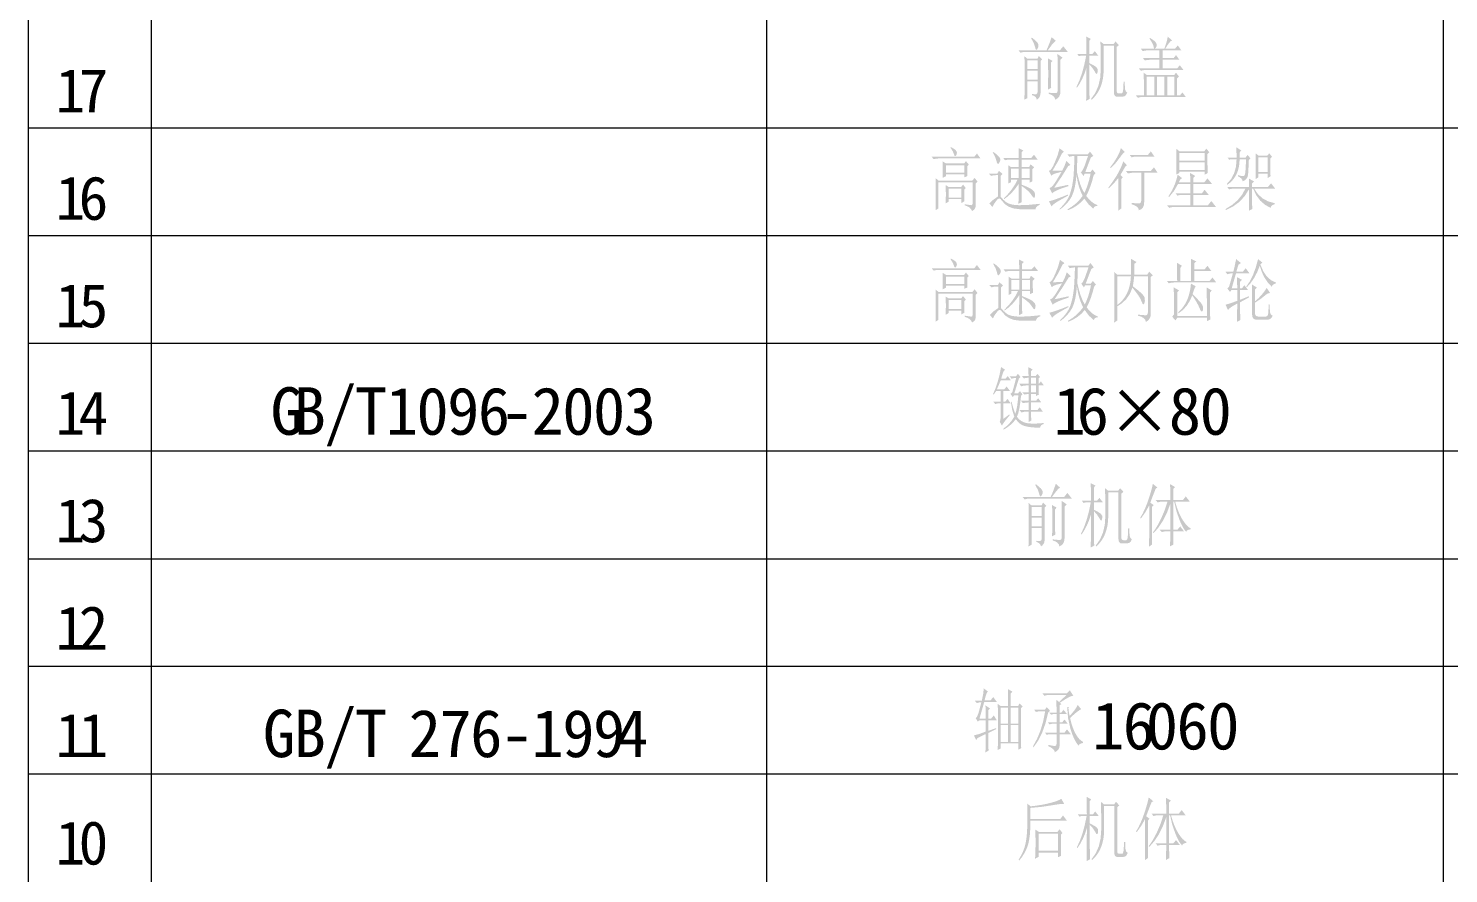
# Model space of a CAD drawing. Header units: millimetres. Extents: x -594 to 6367, y -2099 to 456.
# Drawn here: x 394.5 to 486.8, y -267 to -212 of the extents above; entities that cross this region are included whole.
import ezdxf

# ---------------------------------------------------------------- set-up
doc = ezdxf.new("R2010")
doc.units = ezdxf.units.MM
doc.layers.get('0').update_dxf_attribs({"lineweight": 35})
doc.styles.get("Standard").update_dxf_attribs({"font": 'txt.shx'})

msp = doc.modelspace()

# ---------------------------------------------------------------- hatches: boundary and pattern name
h = msp.add_hatch(color=0)
h.paths.add_polyline_path([(459.433, -214.076), (459.433, -214.653), (460.096, -214.653), (460.096, -214.076)])
h.paths.add_polyline_path([(459.433, -214.762), (459.433, -215.339), (460.096, -215.339), (460.096, -214.762)])
h.paths.add_polyline_path([(458.856, -213.429), (460.673, -213.429), (460.779, -213.184), (460.868, -212.961), (461.008, -212.572), (461.281, -212.813), (461.171, -212.902), (461.031, -213.055), (460.758, -213.429), (461.546, -213.429), (461.764, -213.164), (462.053, -213.531), (459.316, -213.531), (459.14, -213.546), (458.981, -213.585)])
h.paths.add_polyline_path([(460.766, -215.987), (460.772, -215.782), (460.777, -215.542), (460.781, -215.267), (460.782, -214.957), (460.781, -214.649), (460.777, -214.378), (460.772, -214.146), (460.766, -213.952), (461.063, -214.115), (460.961, -214.232), (460.961, -215.339), (460.963, -215.613), (460.977, -215.87)])
h.paths.add_polyline_path([(461.382, -213.671), (461.717, -213.905), (461.577, -214.045), (461.577, -216.08), (461.561, -216.273), (461.5, -216.431), (461.394, -216.554), (461.242, -216.642), (461.207, -216.516), (461.124, -216.409), (460.993, -216.32), (460.813, -216.252), (460.813, -216.181), (460.983, -216.201), (461.119, -216.212), (461.223, -216.215), (461.296, -216.213), (461.342, -216.194), (461.373, -216.149), (461.392, -216.08), (461.398, -215.987), (461.398, -214.412), (461.393, -214.009)])
h.paths.add_polyline_path([(459.721, -212.603), (459.898, -212.745), (460.029, -212.867), (460.114, -212.97), (460.15, -213.055), (460.144, -213.202), (460.08, -213.343), (460.035, -213.389), (459.994, -213.384), (459.96, -213.33), (459.932, -213.226), (459.838, -212.952), (459.675, -212.642)])
h.paths.add_polyline_path([(459.433, -216.532), (459.23, -216.642), (459.24, -216.416), (459.248, -216.23), (459.252, -216.082), (459.254, -215.971), (459.254, -214.443), (459.248, -214.098), (459.23, -213.811), (459.433, -213.975), (460.088, -213.975), (460.181, -213.796), (460.392, -214.006), (460.283, -214.115), (460.283, -216.22), (460.267, -216.352), (460.22, -216.466), (460.145, -216.563), (460.041, -216.642), (460.009, -216.536), (459.948, -216.452), (459.857, -216.389), (459.737, -216.345), (459.737, -216.275), (459.883, -216.282), (459.994, -216.283), (460.037, -216.267), (460.068, -216.228), (460.089, -216.167), (460.096, -216.08), (460.096, -215.449), (459.433, -215.449)])
h = msp.add_hatch(color=0)
h.paths.add_polyline_path([(464.388, -213.133), (464.388, -214.653), (464.376, -214.971), (464.339, -215.269), (464.277, -215.547), (464.191, -215.805), (464.081, -216.044), (463.947, -216.263), (463.79, -216.462), (463.608, -216.642), (463.569, -216.587), (463.846, -216.198), (464.043, -215.746), (464.161, -215.231), (464.201, -214.653), (464.201, -213.811), (464.178, -212.852), (464.388, -213.024), (465.035, -213.024), (465.16, -212.852), (465.378, -213.094), (465.238, -213.203), (465.238, -216.057), (465.247, -216.137), (465.273, -216.193), (465.317, -216.226), (465.378, -216.236), (465.55, -216.236), (465.608, -216.201), (465.643, -216.096), (465.655, -216.004), (465.666, -215.868), (465.675, -215.688), (465.682, -215.464), (465.76, -215.464), (465.762, -215.641), (465.766, -215.786), (465.773, -215.898), (465.784, -215.979), (465.831, -216.098), (465.924, -216.181), (465.834, -216.345), (465.745, -216.415), (465.573, -216.447), (465.285, -216.447), (465.182, -216.429), (465.109, -216.376), (465.065, -216.289), (465.051, -216.166), (465.051, -213.133)])
h.paths.add_polyline_path([(463.452, -214.341), (463.453, -214.783), (463.454, -215.178), (463.456, -215.527), (463.458, -215.83), (463.462, -216.087), (463.466, -216.299), (463.47, -216.465), (463.476, -216.587), (463.25, -216.712), (463.255, -216.289), (463.26, -215.792), (463.264, -215.218), (463.265, -214.568), (463.147, -214.929), (463.004, -215.265), (462.838, -215.578), (462.649, -215.87), (462.618, -215.815), (462.816, -215.381), (462.987, -214.897), (463.131, -214.363), (463.25, -213.78), (462.914, -213.78), (462.782, -213.811), (462.673, -213.671), (463.265, -213.671), (463.26, -213.084), (463.25, -212.533), (463.554, -212.688), (463.452, -212.813), (463.452, -213.671), (463.655, -213.671), (463.811, -213.484), (464.045, -213.78), (463.452, -213.78), (463.452, -214.256), (463.732, -214.403), (463.912, -214.521), (463.995, -214.655), (463.99, -214.848), (463.961, -214.934), (463.922, -214.959), (463.874, -214.923), (463.819, -214.825), (463.662, -214.577)])
h = msp.add_hatch(color=0)
h.paths.add_polyline_path([(468.517, -215.144), (468.517, -216.361), (468.977, -216.361), (468.977, -215.144)])
h.paths.add_polyline_path([(467.004, -216.361), (467.003, -215.856), (467, -215.443), (466.998, -215.12), (466.996, -214.887), (467.207, -215.043), (468.961, -215.043), (469.094, -214.887), (469.281, -215.129), (469.156, -215.254), (469.156, -216.361), (469.351, -216.361), (469.507, -216.166), (469.725, -216.462), (466.942, -216.462), (466.765, -216.475), (466.606, -216.517), (466.482, -216.361)])
h.paths.add_polyline_path([(467.191, -215.144), (467.191, -216.361), (467.675, -216.361), (467.675, -215.144)])
h.paths.add_polyline_path([(467.862, -215.144), (467.862, -216.361), (468.337, -216.361), (468.337, -215.144)])
h.paths.add_polyline_path([(467.386, -212.618), (467.549, -212.716), (467.674, -212.81), (467.762, -212.9), (467.815, -212.985), (467.836, -213.068), (467.828, -213.152), (467.792, -213.237), (467.729, -213.32), (468.337, -213.32), (468.479, -212.893), (468.556, -212.548), (468.836, -212.782), (468.76, -212.824), (468.661, -212.928), (468.538, -213.093), (468.392, -213.32), (469.031, -213.32), (469.203, -213.109), (469.437, -213.429), (468.213, -213.429), (468.213, -213.936), (468.938, -213.936), (469.094, -213.741), (469.312, -214.045), (468.213, -214.045), (468.213, -214.607), (469.172, -214.607), (469.335, -214.396), (469.577, -214.708), (467.137, -214.708), (466.957, -214.723), (466.801, -214.762), (466.677, -214.607), (468.01, -214.607), (468.01, -214.045), (467.402, -214.045), (467.222, -214.057), (467.066, -214.092), (466.942, -213.936), (468.01, -213.936), (468.01, -213.429), (467.261, -213.429), (467.085, -213.445), (466.926, -213.484), (466.801, -213.32), (467.667, -213.32), (467.639, -213.221), (467.604, -213.086), (467.523, -212.912), (467.371, -212.673)])
h = msp.add_hatch(color=0)
h.paths.add_polyline_path([(454.438, -219.773), (454.454, -219.718), (454.641, -219.823), (454.758, -219.905), (454.822, -219.993), (454.851, -220.092), (454.834, -220.192), (454.781, -220.28), (454.746, -220.308), (454.713, -220.299), (454.683, -220.255), (454.656, -220.178), (454.574, -219.981)])
h.paths.add_polyline_path([(453.206, -220.35), (455.982, -220.35), (456.153, -220.139), (456.387, -220.459), (453.674, -220.459), (453.495, -220.471), (453.339, -220.506)])
h.paths.add_polyline_path([(455.358, -223.437), (455.516, -223.459), (455.64, -223.477), (455.73, -223.491), (455.787, -223.5), (455.85, -223.469), (455.873, -223.367), (455.873, -222.003), (453.651, -222.003), (453.651, -223.702), (453.464, -223.827), (453.471, -222.782), (453.464, -221.738), (453.651, -221.894), (455.857, -221.894), (455.998, -221.722), (456.192, -221.964), (456.076, -222.073), (456.076, -223.437), (456.064, -223.594), (456.029, -223.71), (455.955, -223.802), (455.834, -223.882), (455.778, -223.762), (455.681, -223.66), (455.541, -223.575), (455.358, -223.507)])
h.paths.add_polyline_path([(453.924, -221.722), (453.931, -221.176), (453.924, -220.646), (454.142, -220.786), (455.319, -220.786), (455.436, -220.63), (455.623, -220.857), (455.53, -220.95), (455.531, -221.323), (455.538, -221.597), (455.343, -221.683), (455.343, -221.488), (454.134, -221.488), (454.134, -221.613)])
h.paths.add_polyline_path([(454.134, -220.896), (454.134, -221.387), (455.343, -221.387), (455.343, -220.896)])
h.paths.add_polyline_path([(455.327, -222.494), (455.329, -222.892), (455.343, -223.242), (455.148, -223.352), (455.148, -223.102), (454.313, -223.102), (454.313, -223.266), (454.118, -223.383), (454.134, -222.79), (454.118, -222.19), (454.313, -222.315), (455.124, -222.315), (455.249, -222.159), (455.428, -222.385)])
h.paths.add_polyline_path([(454.313, -222.424), (454.313, -223.001), (455.148, -223.001), (455.148, -222.424)])
h = msp.add_hatch(color=0)
h.paths.add_polyline_path([(458.364, -221.122), (458.364, -221.738), (458.871, -221.738), (458.871, -221.122)])
h.paths.add_polyline_path([(459.05, -221.122), (459.05, -221.738), (459.573, -221.738), (459.573, -221.122)])
h.paths.add_polyline_path([(459.05, -222.244), (459.052, -222.817), (459.066, -223.297), (458.847, -223.406), (458.858, -223.127), (458.865, -222.816), (458.869, -222.475), (458.871, -222.104), (458.653, -222.411), (458.422, -222.679), (458.177, -222.909), (457.92, -223.102), (457.896, -223.055), (458.184, -222.756), (458.428, -222.453), (458.629, -222.147), (458.785, -221.839), (458.364, -221.839), (458.364, -222.003), (458.185, -222.088), (458.185, -220.896), (458.364, -221.02), (458.871, -221.02), (458.871, -220.529), (458.309, -220.529), (458.133, -220.541), (457.974, -220.576), (457.849, -220.42), (458.871, -220.42), (458.866, -220.133), (458.855, -219.788), (459.175, -219.944), (459.05, -220.069), (459.05, -220.42), (459.682, -220.42), (459.861, -220.225), (460.095, -220.529), (459.05, -220.529), (459.05, -221.02), (459.541, -221.02), (459.635, -220.841), (459.877, -221.036), (459.752, -221.161), (459.753, -221.587), (459.76, -221.948), (459.573, -222.034), (459.573, -221.839), (459.05, -221.839), (459.05, -222.159), (459.264, -222.244), (459.447, -222.323), (459.6, -222.399), (459.721, -222.471), (459.879, -222.617), (459.931, -222.775), (459.923, -222.911), (459.892, -223.001), (459.86, -223.015), (459.812, -222.988), (459.75, -222.918), (459.674, -222.806), (459.573, -222.674), (459.435, -222.537), (459.261, -222.394)])
h.paths.add_polyline_path([(457.179, -220.069), (457.226, -220.038), (457.407, -220.177), (457.553, -220.311), (457.648, -220.434), (457.678, -220.545), (457.648, -220.655), (457.577, -220.771), (457.531, -220.81), (457.49, -220.799), (457.453, -220.737), (457.421, -220.623), (457.332, -220.349)])
h.paths.add_polyline_path([(457.694, -222.946), (457.864, -223.139), (458.076, -223.32), (458.215, -223.393), (458.398, -223.448), (458.627, -223.484), (458.902, -223.5), (459.528, -223.476), (460.235, -223.406), (460.235, -223.476), (460.117, -223.529), (460.032, -223.593), (459.98, -223.669), (459.962, -223.757), (459.651, -223.761), (459.371, -223.763), (459.121, -223.761), (458.902, -223.757), (458.522, -223.708), (458.224, -223.601), (457.992, -223.447), (457.818, -223.258), (457.689, -223.107), (457.6, -223.055), (457.559, -223.068), (457.507, -223.107), (457.445, -223.17), (457.374, -223.258), (457.244, -223.449), (457.156, -223.617), (456.961, -223.383), (457.205, -223.151), (457.514, -222.931), (457.514, -221.543), (457.397, -221.543), (457.218, -221.558), (457.062, -221.597), (456.929, -221.441), (457.483, -221.441), (457.584, -221.262), (457.818, -221.472), (457.694, -221.597)])
h = msp.add_hatch(color=0)
h.paths.add_polyline_path([(462.087, -222.26), (461.688, -222.394), (461.381, -222.516), (461.165, -222.625), (461.042, -222.72), (460.871, -222.385), (461.012, -222.31), (461.159, -222.135), (461.247, -222.002), (461.358, -221.824), (461.493, -221.601), (461.651, -221.332), (461.276, -221.426), (461.106, -221.489), (460.988, -221.582), (460.832, -221.262), (460.908, -221.23), (460.996, -221.131), (461.095, -220.966), (461.206, -220.732), (461.403, -220.233), (461.518, -219.804), (461.807, -220.014), (461.682, -220.124), (461.39, -220.699), (461.058, -221.262), (461.697, -221.246), (461.85, -220.925), (461.963, -220.615), (462.228, -220.88), (462.087, -220.95), (461.659, -221.639), (461.167, -222.369), (462.087, -222.174)])
h.paths.add_polyline_path([(460.832, -223.242), (461.05, -223.184), (461.329, -223.091), (461.67, -222.965), (462.072, -222.806), (462.072, -222.876), (461.803, -223.027), (461.581, -223.152), (461.408, -223.252), (461.284, -223.328), (461.109, -223.459), (461.003, -223.578)])
h.paths.add_polyline_path([(463.553, -220.404), (463.43, -220.722), (463.33, -220.984), (463.252, -221.193), (463.194, -221.348), (463.522, -221.348), (463.662, -221.176), (463.857, -221.418), (463.74, -221.543), (463.639, -221.924), (463.525, -222.276), (463.397, -222.597), (463.257, -222.892), (463.416, -223.096), (463.59, -223.265), (463.779, -223.397), (463.982, -223.492), (463.982, -223.546), (463.894, -223.549), (463.819, -223.58), (463.757, -223.636), (463.709, -223.718), (463.4, -223.435), (463.132, -223.071), (462.903, -223.315), (462.648, -223.522), (462.368, -223.693), (462.064, -223.827), (462.033, -223.773), (462.323, -223.591), (462.586, -223.385), (462.82, -223.152), (463.023, -222.892), (462.892, -222.605), (462.779, -222.282), (462.687, -221.923), (462.617, -221.527), (462.577, -221.957), (462.512, -222.334), (462.424, -222.659), (462.313, -222.931), (462.169, -223.168), (461.992, -223.389), (461.783, -223.595), (461.541, -223.788), (461.518, -223.741), (461.753, -223.497), (461.945, -223.256), (462.093, -223.018), (462.196, -222.782), (462.336, -222.283), (462.423, -221.714), (462.444, -221.398), (462.463, -221.057), (462.48, -220.69), (462.493, -220.295), (462.316, -220.311), (462.157, -220.35), (462.033, -220.194), (463.358, -220.194), (463.499, -220.014), (463.717, -220.295)])
h.paths.add_polyline_path([(462.68, -220.295), (462.649, -221.332), (462.757, -221.777), (462.873, -222.153), (462.997, -222.461), (463.132, -222.704), (463.249, -222.456), (463.355, -222.165), (463.451, -221.833), (463.537, -221.457), (463.148, -221.457), (463.077, -221.597), (462.898, -221.348), (462.952, -221.314), (463.01, -221.239), (463.072, -221.122), (463.14, -220.966), (463.374, -220.295)])
h = msp.add_hatch(color=0)
h.paths.add_polyline_path([(466.074, -220.225), (467.267, -220.225), (467.454, -219.999), (467.688, -220.334), (466.542, -220.334), (466.363, -220.35), (466.207, -220.389)])
h.paths.add_polyline_path([(466.207, -223.352), (466.373, -223.366), (466.511, -223.376), (466.619, -223.381), (466.698, -223.383), (466.755, -223.37), (466.796, -223.33), (466.822, -223.264), (466.831, -223.172), (466.831, -221.387), (466.3, -221.387), (466.124, -221.402), (465.965, -221.441), (465.84, -221.278), (467.447, -221.278), (467.657, -221.036), (467.891, -221.387), (467.025, -221.387), (467.025, -223.266), (467.008, -223.476), (466.944, -223.64), (466.833, -223.757), (466.675, -223.827), (466.645, -223.707), (466.558, -223.603), (466.411, -223.514), (466.207, -223.437)])
h.paths.add_polyline_path([(465.513, -219.788), (465.77, -220.038), (465.71, -220.074), (465.635, -220.149), (465.543, -220.262), (465.435, -220.412), (465.167, -220.757), (464.835, -221.09), (464.811, -221.036), (465.035, -220.737), (465.248, -220.397), (465.412, -220.069)])
h.paths.add_polyline_path([(465.544, -221.792), (465.544, -223.702), (465.334, -223.858), (465.336, -223.741), (465.339, -223.58), (465.342, -223.378), (465.344, -223.132), (465.346, -222.844), (465.348, -222.513), (465.349, -222.139), (465.349, -221.722), (465.031, -222.102), (464.725, -222.4), (464.694, -222.354), (464.982, -221.961), (465.263, -221.527), (465.498, -221.078), (465.669, -220.646), (465.903, -220.911), (465.786, -220.997), (465.616, -221.3), (465.482, -221.527), (465.63, -221.683)])
h = msp.add_hatch(color=0)
h.paths.add_polyline_path([(470.343, -221.597), (470.218, -221.722), (470.218, -222.018), (470.928, -222.018), (471.131, -221.753), (471.435, -222.12), (470.218, -222.12), (470.218, -222.736), (470.764, -222.736), (470.951, -222.494), (471.232, -222.845), (470.218, -222.845), (470.218, -223.507), (471.162, -223.507), (471.388, -223.227), (471.692, -223.617), (468.979, -223.617), (468.799, -223.629), (468.644, -223.671), (468.511, -223.507), (470.016, -223.507), (470.016, -222.845), (469.314, -222.845), (469.181, -222.876), (469.072, -222.736), (470.016, -222.736), (470.016, -222.12), (469.22, -222.12), (468.958, -222.576), (468.644, -222.962), (468.597, -222.931), (468.842, -222.521), (469.018, -222.135), (469.131, -221.791), (469.197, -221.511), (469.478, -221.738), (469.373, -221.825), (469.267, -222.018), (470.016, -222.018), (470.012, -221.69), (470.008, -221.402)])
h.paths.add_polyline_path([(469.314, -220.701), (469.314, -221.207), (470.944, -221.207), (470.944, -220.701)])
h.paths.add_polyline_path([(469.104, -219.827), (469.322, -219.999), (470.928, -219.999), (471.053, -219.827), (471.263, -220.053), (471.131, -220.178), (471.132, -220.562), (471.137, -220.896), (471.144, -221.176), (471.154, -221.402), (470.944, -221.527), (470.944, -221.317), (469.314, -221.317), (469.314, -221.402), (469.104, -221.511), (469.107, -221.148), (469.111, -220.685), (469.107, -220.218)])
h.paths.add_polyline_path([(469.314, -220.108), (469.314, -220.599), (470.944, -220.599), (470.944, -220.108)])
h = msp.add_hatch(color=0)
h.paths.add_polyline_path([(474.035, -222.424), (474.035, -222.695), (474.035, -222.934), (474.036, -223.144), (474.037, -223.322), (474.039, -223.471), (474.042, -223.59), (474.046, -223.68), (474.051, -223.741), (473.825, -223.858), (473.83, -223.552), (473.835, -223.218), (473.839, -222.853), (473.84, -222.455), (473.561, -222.903), (473.216, -223.277), (472.804, -223.579), (472.328, -223.812), (472.32, -223.741), (472.742, -223.48), (473.097, -223.173), (473.382, -222.821), (473.599, -222.424), (472.873, -222.424), (472.697, -222.435), (472.538, -222.471), (472.421, -222.315), (473.84, -222.315), (473.835, -222.068), (473.825, -221.769), (474.16, -221.948), (474.035, -222.073), (474.035, -222.315), (475.064, -222.315), (475.267, -222.073), (475.54, -222.424), (474.176, -222.424), (474.417, -222.781), (474.719, -223.056), (475.083, -223.252), (475.509, -223.367), (475.509, -223.437), (475.412, -223.465), (475.334, -223.513), (475.275, -223.582), (475.236, -223.671), (474.875, -223.472), (474.565, -223.2), (474.308, -222.851), (474.105, -222.424)])
h.paths.add_polyline_path([(472.445, -220.404), (473.029, -220.404), (473.014, -219.734), (473.334, -219.944), (473.224, -220.069), (473.224, -220.404), (473.614, -220.404), (473.739, -220.225), (473.934, -220.459), (473.825, -220.56), (473.809, -220.927), (473.795, -221.21), (473.782, -221.41), (473.77, -221.527), (473.733, -221.674), (473.661, -221.792), (473.552, -221.885), (473.419, -221.948), (473.405, -221.862), (473.349, -221.778), (473.253, -221.695), (473.115, -221.613), (473.123, -221.543), (473.26, -221.581), (473.369, -221.602), (473.448, -221.607), (473.497, -221.597), (473.556, -221.534), (473.591, -221.418), (473.603, -221.308), (473.615, -221.12), (473.629, -220.852), (473.645, -220.506), (473.224, -220.506), (473.212, -220.778), (473.173, -221.032), (473.11, -221.268), (473.022, -221.486), (472.908, -221.686), (472.77, -221.867), (472.608, -222.03), (472.421, -222.174), (472.39, -222.12), (472.668, -221.799), (472.868, -221.424), (472.989, -220.992), (473.029, -220.506), (472.679, -220.506), (472.554, -220.545)])
h.paths.add_polyline_path([(474.261, -221.808), (474.269, -220.966), (474.261, -220.124), (474.464, -220.28), (475.025, -220.28), (475.15, -220.124), (475.33, -220.35), (475.22, -220.459), (475.221, -220.886), (475.222, -221.22), (475.227, -221.462), (475.236, -221.613), (475.041, -221.738), (475.041, -221.441), (474.448, -221.441), (474.448, -221.683)])
h.paths.add_polyline_path([(474.448, -220.389), (474.448, -221.332), (475.041, -221.332), (475.041, -220.389)])
h = msp.add_hatch(color=0)
h.paths.add_polyline_path([(454.438, -227.018), (454.454, -226.964), (454.641, -227.069), (454.758, -227.151), (454.822, -227.239), (454.851, -227.338), (454.834, -227.437), (454.781, -227.525), (454.746, -227.553), (454.713, -227.545), (454.683, -227.501), (454.656, -227.424), (454.574, -227.227)])
h.paths.add_polyline_path([(453.206, -227.595), (455.982, -227.595), (456.153, -227.385), (456.387, -227.704), (453.674, -227.704), (453.495, -227.716), (453.339, -227.751)])
h.paths.add_polyline_path([(455.358, -230.683), (455.516, -230.705), (455.64, -230.723), (455.73, -230.737), (455.787, -230.745), (455.85, -230.714), (455.873, -230.613), (455.873, -229.248), (453.651, -229.248), (453.651, -230.948), (453.464, -231.073), (453.471, -230.028), (453.464, -228.983), (453.651, -229.139), (455.857, -229.139), (455.998, -228.968), (456.192, -229.209), (456.076, -229.318), (456.076, -230.683), (456.064, -230.84), (456.029, -230.956), (455.955, -231.047), (455.834, -231.127), (455.778, -231.007), (455.681, -230.905), (455.541, -230.82), (455.358, -230.753)])
h.paths.add_polyline_path([(453.924, -228.968), (453.931, -228.422), (453.924, -227.892), (454.142, -228.032), (455.319, -228.032), (455.436, -227.876), (455.623, -228.102), (455.53, -228.196), (455.531, -228.569), (455.538, -228.843), (455.343, -228.929), (455.343, -228.734), (454.134, -228.734), (454.134, -228.858)])
h.paths.add_polyline_path([(454.134, -228.141), (454.134, -228.632), (455.343, -228.632), (455.343, -228.141)])
h.paths.add_polyline_path([(455.327, -229.739), (455.329, -230.137), (455.343, -230.488), (455.148, -230.597), (455.148, -230.348), (454.313, -230.348), (454.313, -230.511), (454.118, -230.628), (454.134, -230.036), (454.118, -229.435), (454.313, -229.56), (455.124, -229.56), (455.249, -229.404), (455.428, -229.63)])
h.paths.add_polyline_path([(454.313, -229.669), (454.313, -230.246), (455.148, -230.246), (455.148, -229.669)])
h = msp.add_hatch(color=0)
h.paths.add_polyline_path([(458.394, -228.367), (458.394, -228.983), (458.901, -228.983), (458.901, -228.367)])
h.paths.add_polyline_path([(459.08, -228.367), (459.08, -228.983), (459.602, -228.983), (459.602, -228.367)])
h.paths.add_polyline_path([(459.08, -229.49), (459.082, -230.063), (459.096, -230.543), (458.877, -230.652), (458.888, -230.373), (458.895, -230.062), (458.899, -229.721), (458.901, -229.35), (458.683, -229.657), (458.451, -229.925), (458.207, -230.154), (457.95, -230.348), (457.926, -230.301), (458.214, -230.001), (458.458, -229.698), (458.659, -229.393), (458.815, -229.084), (458.394, -229.084), (458.394, -229.248), (458.215, -229.334), (458.215, -228.141), (458.394, -228.266), (458.901, -228.266), (458.901, -227.775), (458.339, -227.775), (458.163, -227.786), (458.004, -227.821), (457.879, -227.665), (458.901, -227.665), (458.896, -227.379), (458.885, -227.034), (459.205, -227.19), (459.08, -227.315), (459.08, -227.665), (459.712, -227.665), (459.891, -227.471), (460.125, -227.775), (459.08, -227.775), (459.08, -228.266), (459.571, -228.266), (459.665, -228.086), (459.907, -228.281), (459.782, -228.406), (459.783, -228.832), (459.79, -229.194), (459.602, -229.279), (459.602, -229.084), (459.08, -229.084), (459.08, -229.404), (459.293, -229.489), (459.477, -229.569), (459.629, -229.644), (459.751, -229.716), (459.909, -229.862), (459.961, -230.02), (459.953, -230.157), (459.922, -230.246), (459.89, -230.261), (459.842, -230.234), (459.78, -230.164), (459.704, -230.051), (459.603, -229.92), (459.465, -229.782), (459.29, -229.639)])
h.paths.add_polyline_path([(457.209, -227.315), (457.256, -227.283), (457.437, -227.423), (457.583, -227.556), (457.678, -227.679), (457.708, -227.79), (457.678, -227.9), (457.606, -228.016), (457.561, -228.056), (457.52, -228.045), (457.483, -227.982), (457.451, -227.868), (457.362, -227.594)])
h.paths.add_polyline_path([(457.723, -230.192), (457.894, -230.385), (458.105, -230.566), (458.244, -230.639), (458.428, -230.694), (458.657, -230.729), (458.932, -230.745), (459.558, -230.722), (460.265, -230.652), (460.265, -230.722), (460.147, -230.774), (460.062, -230.839), (460.01, -230.915), (459.992, -231.003), (459.681, -231.007), (459.401, -231.008), (459.151, -231.007), (458.932, -231.003), (458.552, -230.954), (458.254, -230.847), (458.022, -230.693), (457.848, -230.504), (457.719, -230.352), (457.63, -230.301), (457.589, -230.314), (457.537, -230.352), (457.475, -230.416), (457.404, -230.504), (457.274, -230.695), (457.185, -230.862), (456.991, -230.628), (457.235, -230.396), (457.544, -230.176), (457.544, -228.788), (457.427, -228.788), (457.248, -228.804), (457.092, -228.843), (456.959, -228.687), (457.513, -228.687), (457.614, -228.508), (457.848, -228.718), (457.723, -228.843)])
h = msp.add_hatch(color=0)
h.paths.add_polyline_path([(462.117, -229.506), (461.718, -229.64), (461.411, -229.762), (461.195, -229.871), (461.072, -229.966), (460.901, -229.63), (461.042, -229.555), (461.189, -229.381), (461.277, -229.248), (461.388, -229.07), (461.523, -228.847), (461.681, -228.578), (461.306, -228.671), (461.136, -228.735), (461.018, -228.827), (460.862, -228.508), (460.938, -228.475), (461.026, -228.377), (461.125, -228.211), (461.236, -227.977), (461.433, -227.478), (461.548, -227.049), (461.836, -227.26), (461.712, -227.369), (461.42, -227.944), (461.088, -228.508), (461.727, -228.492), (461.88, -228.17), (461.992, -227.86), (462.257, -228.125), (462.117, -228.196), (461.689, -228.885), (461.197, -229.615), (462.117, -229.42)])
h.paths.add_polyline_path([(460.862, -230.488), (461.08, -230.43), (461.359, -230.337), (461.7, -230.211), (462.102, -230.051), (462.102, -230.121), (461.833, -230.272), (461.611, -230.397), (461.438, -230.498), (461.314, -230.574), (461.139, -230.704), (461.033, -230.823)])
h.paths.add_polyline_path([(463.583, -227.65), (463.46, -227.967), (463.36, -228.23), (463.281, -228.438), (463.224, -228.593), (463.552, -228.593), (463.692, -228.422), (463.887, -228.663), (463.77, -228.788), (463.669, -229.17), (463.555, -229.521), (463.427, -229.843), (463.287, -230.137), (463.446, -230.342), (463.62, -230.51), (463.809, -230.643), (464.012, -230.737), (464.012, -230.792), (463.924, -230.795), (463.849, -230.825), (463.787, -230.882), (463.739, -230.964), (463.43, -230.681), (463.162, -230.316), (462.933, -230.561), (462.678, -230.768), (462.398, -230.938), (462.094, -231.073), (462.063, -231.018), (462.353, -230.837), (462.616, -230.63), (462.85, -230.398), (463.053, -230.137), (462.921, -229.85), (462.809, -229.528), (462.717, -229.169), (462.647, -228.773), (462.606, -229.202), (462.542, -229.58), (462.454, -229.904), (462.343, -230.176), (462.199, -230.413), (462.022, -230.634), (461.813, -230.841), (461.571, -231.034), (461.548, -230.987), (461.783, -230.743), (461.975, -230.502), (462.123, -230.263), (462.226, -230.028), (462.366, -229.529), (462.452, -228.96), (462.474, -228.644), (462.493, -228.303), (462.509, -227.936), (462.523, -227.541), (462.346, -227.556), (462.187, -227.595), (462.063, -227.439), (463.388, -227.439), (463.528, -227.26), (463.747, -227.541)])
h.paths.add_polyline_path([(462.71, -227.541), (462.679, -228.578), (462.787, -229.022), (462.903, -229.398), (463.027, -229.707), (463.162, -229.95), (463.279, -229.701), (463.385, -229.411), (463.481, -229.078), (463.567, -228.702), (463.178, -228.702), (463.107, -228.843), (462.928, -228.593), (462.982, -228.56), (463.04, -228.484), (463.102, -228.367), (463.17, -228.211), (463.404, -227.541)])
h = msp.add_hatch(color=0)
h.paths.add_polyline_path([(465.279, -228.125), (465.279, -229.981), (465.459, -229.838), (465.622, -229.667), (465.768, -229.47), (465.895, -229.248), (465.999, -229.003), (466.077, -228.734), (466.131, -228.441), (466.16, -228.125)])
h.paths.add_polyline_path([(465.068, -231.127), (465.086, -230.708), (465.092, -230.371), (465.092, -228.663), (465.09, -228.397), (465.086, -228.172), (465.079, -227.988), (465.068, -227.845), (465.279, -228.016), (466.16, -228.016), (466.166, -227.512), (466.16, -226.979), (466.519, -227.19), (466.386, -227.315), (466.371, -228.016), (467.22, -228.016), (467.345, -227.821), (467.579, -228.055), (467.454, -228.172), (467.454, -230.527), (467.438, -230.711), (467.379, -230.866), (467.278, -230.992), (467.135, -231.088), (467.095, -230.957), (466.998, -230.845), (466.843, -230.753), (466.628, -230.683), (466.628, -230.613), (466.8, -230.632), (466.944, -230.644), (467.058, -230.65), (467.142, -230.652), (467.198, -230.632), (467.237, -230.574), (467.26, -230.474), (467.267, -230.332), (467.267, -228.125), (466.371, -228.125), (466.331, -228.472), (466.285, -228.773), (466.609, -229.017), (466.846, -229.224), (466.995, -229.394), (467.057, -229.529), (467.067, -229.736), (467.025, -229.895), (466.989, -229.943), (466.951, -229.946), (466.914, -229.902), (466.877, -229.81), (466.772, -229.574), (466.62, -229.326), (466.261, -228.858), (466.088, -229.268), (465.856, -229.607), (465.576, -229.875), (465.279, -230.067), (465.279, -230.987)])
h = msp.add_hatch(color=0)
h.paths.add_polyline_path([(470.374, -228.773), (470.326, -228.844), (470.276, -228.953), (470.224, -229.098), (470.172, -229.279), (470.47, -229.584), (470.71, -229.849), (470.792, -229.97), (470.839, -230.089), (470.853, -230.207), (470.834, -230.324), (470.795, -230.404), (470.747, -230.411), (470.69, -230.343), (470.624, -230.199), (470.542, -230.015), (470.436, -229.814), (470.305, -229.598), (470.148, -229.365), (469.979, -229.736), (469.773, -230.054), (469.531, -230.318), (469.252, -230.527), (469.236, -230.457), (469.407, -230.294), (469.559, -230.112), (469.692, -229.909), (469.804, -229.686), (469.898, -229.443), (469.972, -229.179), (470.027, -228.896), (470.063, -228.593)])
h.paths.add_polyline_path([(468.846, -230.753), (468.955, -230.597), (468.955, -230.278), (468.954, -229.987), (468.953, -229.725), (468.951, -229.492), (468.95, -229.287), (468.949, -229.11), (468.948, -228.962), (468.948, -228.843), (469.283, -229.038), (469.166, -229.178), (469.166, -230.706), (471.1, -230.706), (471.099, -230.365), (471.098, -230.055), (471.096, -229.777), (471.094, -229.529), (471.09, -229.312), (471.086, -229.125), (471.082, -228.969), (471.076, -228.843), (471.411, -229.038), (471.302, -229.178), (471.302, -229.497), (471.303, -229.788), (471.303, -230.05), (471.304, -230.283), (471.306, -230.488), (471.309, -230.665), (471.313, -230.813), (471.318, -230.932), (471.1, -231.034), (471.1, -230.808), (469.181, -230.808), (469.057, -230.987)])
h.paths.add_polyline_path([(470.07, -228.422), (470.069, -227.932), (470.066, -227.528), (470.064, -227.21), (470.063, -226.979), (470.406, -227.159), (470.281, -227.26), (470.281, -227.665), (470.951, -227.665), (471.131, -227.439), (471.388, -227.775), (470.281, -227.775), (470.281, -228.422), (471.279, -228.422), (471.458, -228.196), (471.708, -228.523), (468.955, -228.523), (468.779, -228.539), (468.62, -228.578), (468.495, -228.422), (469.166, -228.422), (469.165, -227.988), (469.162, -227.646), (469.159, -227.398), (469.158, -227.244), (469.478, -227.439), (469.376, -227.564), (469.376, -228.422)])
h = msp.add_hatch(color=0)
h.paths.add_polyline_path([(473.068, -228.913), (473.064, -228.51), (473.053, -228.172), (473.38, -228.352), (473.256, -228.476), (473.256, -228.913), (473.365, -228.913), (473.536, -228.702), (473.77, -229.014), (473.256, -229.014), (473.256, -229.646), (473.825, -229.42), (473.84, -229.49), (473.256, -229.81), (473.257, -230.43), (473.271, -230.964), (473.053, -231.088), (473.059, -230.746), (473.064, -230.433), (473.067, -230.15), (473.068, -229.895), (472.829, -230.027), (472.649, -230.141), (472.531, -230.237), (472.476, -230.316), (472.304, -229.966), (472.439, -229.932), (472.61, -229.879), (472.82, -229.807), (473.068, -229.716), (473.068, -229.014), (472.694, -229.014), (472.601, -229.139), (472.429, -228.913), (472.538, -228.804), (472.788, -227.931), (472.694, -227.931), (472.57, -227.946), (472.429, -227.985), (472.304, -227.821), (472.819, -227.821), (472.906, -227.453), (472.998, -227.003), (473.31, -227.26), (473.146, -227.369), (473.014, -227.821), (473.435, -227.821), (473.614, -227.595), (473.872, -227.931), (472.99, -227.931), (472.71, -228.913)])
h.paths.add_polyline_path([(474.706, -227.229), (474.573, -227.354), (474.759, -227.786), (474.988, -228.125), (475.262, -228.371), (475.579, -228.523), (475.579, -228.578), (475.409, -228.654), (475.298, -228.788), (475.048, -228.515), (474.837, -228.199), (474.666, -227.84), (474.534, -227.439), (474.359, -227.869), (474.159, -228.246), (473.934, -228.571), (473.684, -228.843), (473.661, -228.788), (473.884, -228.456), (474.09, -228.047), (474.269, -227.563), (474.425, -227.003)])
h.paths.add_polyline_path([(474.035, -229.56), (474.03, -229.063), (474.02, -228.648), (474.355, -228.858), (474.215, -228.983), (474.215, -229.755), (474.447, -229.55), (474.653, -229.335), (474.833, -229.109), (474.986, -228.874), (475.205, -229.209), (475.025, -229.248), (474.617, -229.574), (474.215, -229.841), (474.215, -230.402), (474.226, -230.563), (474.272, -230.672), (474.352, -230.73), (474.464, -230.737), (474.94, -230.737), (475.001, -230.72), (475.047, -230.665), (475.078, -230.573), (475.096, -230.441), (475.106, -230.166), (475.111, -229.95), (475.166, -229.95), (475.197, -230.402), (475.216, -230.507), (475.252, -230.589), (475.304, -230.648), (475.376, -230.683), (475.319, -230.791), (475.242, -230.871), (475.144, -230.923), (475.025, -230.948), (474.355, -230.948), (474.207, -230.923), (474.104, -230.85), (474.047, -230.728), (474.035, -230.558)])
h = msp.add_hatch(color=0)
h.paths.add_polyline_path([(459.671, -234.71), (459.671, -235.108), (459.99, -235.108), (459.99, -234.71)])
h.paths.add_polyline_path([(459.671, -235.217), (459.671, -235.654), (459.99, -235.654), (459.99, -235.217)])
h.paths.add_polyline_path([(458.875, -234.781), (458.579, -235.74), (458.813, -235.74), (458.946, -235.584), (459.117, -235.794), (459.016, -235.903), (458.964, -236.364), (458.904, -236.742), (458.833, -237.037), (458.751, -237.252), (458.868, -237.396), (459.008, -237.51), (459.172, -237.598), (459.359, -237.658), (459.574, -237.688), (459.833, -237.699), (460.138, -237.688), (460.489, -237.658), (460.489, -237.728), (460.396, -237.761), (460.326, -237.814), (460.279, -237.884), (460.255, -237.97), (459.918, -237.953), (459.632, -237.928), (459.398, -237.892), (459.218, -237.845), (459.066, -237.779), (458.926, -237.685), (458.797, -237.562), (458.68, -237.408), (458.512, -237.609), (458.324, -237.789), (458.115, -237.951), (457.885, -238.094), (457.87, -238.024), (458.08, -237.859), (458.268, -237.676), (458.434, -237.475), (458.579, -237.252), (458.441, -236.785), (458.361, -236.301), (458.4, -236.27), (458.482, -236.569), (458.551, -236.801), (458.607, -236.964), (458.649, -237.057), (458.709, -236.851), (458.761, -236.582), (458.806, -236.248), (458.844, -235.849), (458.579, -235.849), (458.478, -235.974), (458.33, -235.763), (458.447, -235.669), (458.704, -234.726), (458.552, -234.742), (458.4, -234.781), (458.275, -234.617), (458.696, -234.617), (458.813, -234.461), (458.985, -234.671)])
h.paths.add_polyline_path([(459.507, -237.603), (459.507, -237.384), (459.507, -237.196), (459.507, -237.039), (459.507, -236.917), (459.374, -236.917), (459.198, -236.933), (459.039, -236.972), (458.914, -236.816), (459.507, -236.816), (459.507, -236.324), (459.476, -236.324), (459.299, -236.336), (459.14, -236.371), (459.016, -236.215), (459.507, -236.215), (459.507, -235.763), (459.226, -235.81), (459.094, -235.654), (459.507, -235.654), (459.507, -235.217), (459.359, -235.217), (459.182, -235.233), (459.024, -235.272), (458.907, -235.108), (459.507, -235.108), (459.507, -234.71), (459.195, -234.757), (459.07, -234.601), (459.507, -234.601), (459.484, -234.024), (459.78, -234.18), (459.671, -234.289), (459.671, -234.601), (459.975, -234.601), (460.084, -234.461), (460.255, -234.671), (460.154, -234.757), (460.154, -235.108), (460.185, -235.108), (460.31, -234.952), (460.505, -235.217), (460.154, -235.217), (460.16, -235.551), (460.177, -235.81), (459.99, -235.903), (459.99, -235.763), (459.671, -235.763), (459.671, -236.215), (459.99, -236.215), (460.131, -236.044), (460.341, -236.324), (459.671, -236.324), (459.671, -236.816), (460.084, -236.816), (460.232, -236.636), (460.435, -236.917), (459.671, -236.917), (459.673, -237.246), (459.686, -237.494)])
h.paths.add_polyline_path([(457.87, -237.393), (458.259, -237.096), (458.291, -237.143), (458.105, -237.365), (457.957, -237.553), (457.848, -237.708), (457.776, -237.829), (457.636, -237.587), (457.675, -237.471), (457.69, -237.307), (457.69, -236.371), (457.675, -236.371), (457.498, -236.387), (457.339, -236.426), (457.215, -236.27), (457.69, -236.27), (457.69, -235.568), (457.41, -235.568), (457.238, -235.81), (457.199, -235.779), (457.363, -235.393), (457.504, -234.972), (457.623, -234.515), (457.721, -234.024), (457.979, -234.196), (457.87, -234.321), (457.788, -234.562), (457.729, -234.781), (458.01, -234.781), (458.15, -234.601), (458.361, -234.882), (457.698, -234.882), (457.567, -235.203), (457.449, -235.459), (457.94, -235.459), (458.08, -235.287), (458.291, -235.568), (457.87, -235.568), (457.87, -236.27), (457.994, -236.27), (458.135, -236.09), (458.345, -236.371), (457.87, -236.371)])
h = msp.add_hatch(color=0)
h.paths.add_polyline_path([(459.702, -243.118), (459.702, -243.695), (460.365, -243.695), (460.365, -243.118)])
h.paths.add_polyline_path([(459.702, -243.804), (459.702, -244.381), (460.365, -244.381), (460.365, -243.804)])
h.paths.add_polyline_path([(459.125, -242.471), (460.942, -242.471), (461.048, -242.226), (461.137, -242.003), (461.277, -241.613), (461.55, -241.855), (461.44, -241.944), (461.301, -242.097), (461.028, -242.471), (461.815, -242.471), (462.034, -242.206), (462.322, -242.573), (459.585, -242.573), (459.409, -242.588), (459.25, -242.627)])
h.paths.add_polyline_path([(461.036, -245.029), (461.041, -244.824), (461.046, -244.584), (461.05, -244.309), (461.051, -243.999), (461.05, -243.691), (461.046, -243.42), (461.041, -243.188), (461.036, -242.994), (461.332, -243.157), (461.231, -243.274), (461.231, -244.381), (461.233, -244.655), (461.246, -244.912)])
h.paths.add_polyline_path([(461.652, -242.713), (461.987, -242.947), (461.847, -243.087), (461.847, -245.122), (461.83, -245.315), (461.77, -245.473), (461.663, -245.596), (461.511, -245.684), (461.476, -245.558), (461.393, -245.451), (461.262, -245.362), (461.082, -245.294), (461.082, -245.223), (461.252, -245.243), (461.389, -245.254), (461.493, -245.257), (461.566, -245.255), (461.611, -245.236), (461.643, -245.191), (461.661, -245.122), (461.667, -245.029), (461.667, -243.454), (461.662, -243.051)])
h.paths.add_polyline_path([(459.991, -241.645), (460.168, -241.787), (460.299, -241.909), (460.383, -242.012), (460.42, -242.097), (460.414, -242.244), (460.35, -242.385), (460.305, -242.431), (460.264, -242.426), (460.229, -242.372), (460.201, -242.268), (460.108, -241.994), (459.944, -241.684)])
h.paths.add_polyline_path([(459.702, -245.574), (459.5, -245.684), (459.51, -245.458), (459.517, -245.272), (459.522, -245.124), (459.523, -245.013), (459.523, -243.485), (459.517, -243.14), (459.5, -242.853), (459.702, -243.017), (460.357, -243.017), (460.451, -242.838), (460.661, -243.048), (460.552, -243.157), (460.552, -245.262), (460.536, -245.394), (460.49, -245.508), (460.414, -245.605), (460.311, -245.684), (460.278, -245.578), (460.217, -245.494), (460.126, -245.431), (460.007, -245.387), (460.007, -245.317), (460.153, -245.324), (460.264, -245.325), (460.306, -245.309), (460.338, -245.27), (460.358, -245.209), (460.365, -245.122), (460.365, -244.491), (459.702, -244.491)])
h = msp.add_hatch(color=0)
h.paths.add_polyline_path([(464.687, -242.175), (464.687, -243.695), (464.675, -244.013), (464.638, -244.311), (464.576, -244.589), (464.491, -244.847), (464.381, -245.086), (464.247, -245.305), (464.089, -245.504), (463.908, -245.684), (463.869, -245.629), (464.145, -245.24), (464.342, -244.788), (464.461, -244.273), (464.5, -243.695), (464.5, -242.853), (464.477, -241.894), (464.687, -242.066), (465.335, -242.066), (465.459, -241.894), (465.678, -242.136), (465.537, -242.245), (465.537, -245.099), (465.546, -245.179), (465.572, -245.235), (465.616, -245.268), (465.678, -245.278), (465.849, -245.278), (465.908, -245.243), (465.943, -245.138), (465.954, -245.046), (465.965, -244.91), (465.975, -244.73), (465.982, -244.506), (466.06, -244.506), (466.061, -244.683), (466.066, -244.828), (466.073, -244.94), (466.083, -245.021), (466.13, -245.14), (466.223, -245.223), (466.134, -245.387), (466.044, -245.457), (465.873, -245.489), (465.584, -245.489), (465.482, -245.471), (465.409, -245.418), (465.365, -245.331), (465.35, -245.208), (465.35, -242.175)])
h.paths.add_polyline_path([(463.752, -243.383), (463.752, -243.825), (463.753, -244.22), (463.755, -244.569), (463.758, -244.872), (463.761, -245.129), (463.765, -245.341), (463.77, -245.507), (463.775, -245.629), (463.549, -245.754), (463.555, -245.331), (463.56, -244.834), (463.563, -244.26), (463.565, -243.61), (463.447, -243.971), (463.303, -244.307), (463.137, -244.62), (462.949, -244.912), (462.918, -244.857), (463.115, -244.423), (463.286, -243.939), (463.431, -243.405), (463.549, -242.822), (463.214, -242.822), (463.081, -242.853), (462.972, -242.713), (463.565, -242.713), (463.56, -242.126), (463.549, -241.575), (463.853, -241.73), (463.752, -241.855), (463.752, -242.713), (463.955, -242.713), (464.11, -242.526), (464.344, -242.822), (463.752, -242.822), (463.752, -243.298), (464.032, -243.445), (464.212, -243.563), (464.295, -243.697), (464.29, -243.89), (464.261, -243.976), (464.222, -244.001), (464.174, -243.965), (464.118, -243.867), (463.961, -243.619)])
h = msp.add_hatch(color=0)
h.paths.add_polyline_path([(467.335, -245.699), (467.34, -245.434), (467.345, -245.2), (467.349, -244.995), (467.35, -244.818), (467.35, -243.017), (467.098, -243.46), (466.804, -243.875), (466.765, -243.82), (466.918, -243.555), (467.059, -243.265), (467.19, -242.947), (467.311, -242.604), (467.415, -242.278), (467.494, -242.003), (467.55, -241.781), (467.584, -241.613), (467.88, -241.855), (467.771, -241.925), (467.662, -242.202), (467.567, -242.446), (467.486, -242.658), (467.42, -242.838), (467.639, -242.994), (467.53, -243.118), (467.53, -245.559)])
h.paths.add_polyline_path([(468.91, -244.873), (468.925, -245.559), (468.699, -245.684), (468.709, -245.426), (468.717, -245.215), (468.721, -245.049), (468.723, -244.927), (468.723, -244.701), (468.496, -244.701), (468.317, -244.713), (468.161, -244.748), (468.029, -244.592), (468.723, -244.592), (468.723, -242.908), (468.494, -243.516), (468.231, -244.031), (467.94, -244.468), (467.631, -244.818), (467.584, -244.771), (467.714, -244.597), (467.847, -244.39), (467.983, -244.15), (468.122, -243.875), (468.361, -243.312), (468.535, -242.767), (468.231, -242.767), (468.055, -242.783), (467.896, -242.822), (467.771, -242.666), (468.723, -242.666), (468.723, -242.136), (468.717, -241.926), (468.699, -241.629), (469.034, -241.824), (468.91, -241.941), (468.91, -242.666), (469.541, -242.666), (469.728, -242.432), (469.986, -242.767), (469.034, -242.767), (469.14, -243.121), (469.256, -243.436), (469.382, -243.713), (469.518, -243.953), (469.656, -244.154), (469.791, -244.314), (469.919, -244.432), (470.04, -244.506), (470.04, -244.576), (469.935, -244.586), (469.852, -244.616), (469.791, -244.665), (469.752, -244.732), (469.651, -244.614), (469.546, -244.448), (469.437, -244.234), (469.323, -243.976), (469.118, -243.395), (468.972, -242.767), (468.91, -242.767), (468.91, -244.592), (469.19, -244.592), (469.362, -244.381), (469.611, -244.701), (468.91, -244.701)])
h = msp.add_hatch(color=0)
h.paths.add_polyline_path([(458.343, -257.299), (458.343, -258.391), (458.842, -258.391), (458.842, -257.299)])
h.paths.add_polyline_path([(459.006, -258.391), (459.029, -258.796), (458.842, -258.898), (458.842, -258.492), (457.688, -258.492), (457.688, -258.828), (457.501, -258.921), (457.511, -258.614), (457.518, -258.257), (457.523, -257.849), (457.524, -257.393), (457.523, -256.941), (457.518, -256.545), (457.511, -256.204), (457.501, -255.919), (457.688, -256.06), (458.171, -256.06), (458.17, -255.693), (458.168, -255.386), (458.165, -255.14), (458.164, -254.953), (458.452, -255.124), (458.343, -255.249), (458.343, -256.06), (458.826, -256.06), (458.92, -255.896), (459.123, -256.091), (459.006, -256.2)])
h.paths.add_polyline_path([(457.688, -256.161), (457.688, -257.198), (458.171, -257.198), (458.171, -256.161)])
h.paths.add_polyline_path([(458.343, -256.161), (458.343, -257.198), (458.842, -257.198), (458.842, -256.161)])
h.paths.add_polyline_path([(457.688, -257.299), (457.688, -258.391), (458.171, -258.391), (458.171, -257.299)])
h.paths.add_polyline_path([(456.893, -257.814), (456.893, -258.2), (456.895, -258.518), (456.899, -258.768), (456.908, -258.952), (456.706, -259.077), (456.716, -258.437), (456.721, -257.884), (456.531, -257.97), (456.38, -258.042), (456.267, -258.099), (456.191, -258.142), (456.105, -258.266), (455.957, -257.97), (456.333, -257.866), (456.721, -257.72), (456.721, -256.988), (456.316, -256.988), (456.207, -257.073), (456.074, -256.847), (456.172, -256.729), (456.253, -256.512), (456.335, -256.208), (456.441, -255.81), (456.288, -255.826), (456.136, -255.865), (456.012, -255.709), (456.472, -255.709), (456.517, -255.47), (456.557, -255.272), (456.596, -254.914), (456.877, -255.124), (456.823, -255.159), (456.767, -255.264), (456.709, -255.44), (456.651, -255.685), (457.041, -255.685), (457.212, -255.475), (457.446, -255.795), (456.628, -255.795), (456.316, -256.878), (456.721, -256.878), (456.716, -256.42), (456.706, -256.021), (457.002, -256.216), (456.893, -256.317), (456.893, -256.878), (457.072, -256.878), (457.244, -256.668), (457.446, -256.988), (456.893, -256.988), (456.893, -257.674), (457.392, -257.494), (457.407, -257.549)])
h = msp.add_hatch(color=0)
h.paths.add_polyline_path([(460.78, -256.496), (460.607, -257.185), (460.392, -257.789), (460.133, -258.308), (459.828, -258.742), (459.789, -258.687), (460.063, -258.185), (460.287, -257.637), (460.46, -257.045), (460.585, -256.411), (460.148, -256.411), (459.984, -256.442), (459.875, -256.301), (460.569, -256.301), (460.694, -256.13), (460.904, -256.372)])
h.paths.add_polyline_path([(462.019, -256.13), (462.105, -256.13), (462.101, -256.219), (462.111, -256.345), (462.136, -256.508), (462.175, -256.707), (462.354, -256.505), (462.502, -256.319), (462.619, -256.148), (462.706, -255.99), (462.932, -256.27), (462.821, -256.323), (462.663, -256.434), (462.458, -256.604), (462.206, -256.832), (462.278, -257.134), (462.363, -257.41), (462.462, -257.657), (462.573, -257.876), (462.691, -258.062), (462.811, -258.21), (462.93, -258.319), (463.049, -258.391), (463.049, -258.461), (462.938, -258.486), (462.851, -258.525), (462.789, -258.576), (462.752, -258.641), (462.605, -258.433), (462.468, -258.182), (462.342, -257.888), (462.23, -257.549), (462.072, -256.836)])
h.paths.add_polyline_path([(461.325, -256.481), (461.324, -256.2), (461.321, -255.968), (461.316, -255.786), (461.31, -255.654), (461.489, -255.795), (461.98, -255.335), (460.865, -255.335), (460.689, -255.35), (460.53, -255.389), (460.405, -255.233), (462.004, -255.233), (462.191, -255.038), (462.417, -255.389), (462.301, -255.408), (462.117, -255.491), (461.862, -255.637), (461.536, -255.849), (461.645, -255.935), (461.52, -256.005), (461.52, -256.481), (461.645, -256.481), (461.778, -256.301), (462.004, -256.582), (461.52, -256.582), (461.52, -257.112), (461.7, -257.112), (461.84, -256.933), (462.058, -257.214), (461.52, -257.214), (461.52, -257.791), (461.84, -257.791), (462.004, -257.58), (462.261, -257.9), (461.52, -257.9), (461.52, -258.656), (461.5, -258.779), (461.44, -258.888), (461.343, -258.983), (461.208, -259.062), (461.187, -258.962), (461.11, -258.864), (460.979, -258.767), (460.795, -258.672), (460.795, -258.586), (461.058, -258.639), (461.216, -258.656), (461.297, -258.621), (461.325, -258.516), (461.325, -257.9), (460.811, -257.9), (460.686, -257.931), (460.569, -257.791), (461.325, -257.791), (461.325, -257.214), (461.021, -257.214), (460.865, -257.253), (460.756, -257.112), (461.325, -257.112), (461.325, -256.582), (461.115, -256.582), (460.967, -256.621), (460.85, -256.481)])
h = msp.add_hatch(color=0)
h.paths.add_polyline_path([(458.855, -266.057), (459.014, -265.787), (459.142, -265.524), (459.24, -265.269), (459.307, -265.02), (459.354, -264.763), (459.389, -264.48), (459.412, -264.172), (459.424, -263.835), (459.423, -263.132), (459.416, -262.4), (459.642, -262.58), (460.018, -262.535), (460.361, -262.481), (460.67, -262.421), (460.944, -262.354), (461.181, -262.285), (461.376, -262.218), (461.529, -262.153), (461.638, -262.089), (461.825, -262.424), (461.704, -262.421), (461.526, -262.436), (461.291, -262.468), (460.999, -262.517), (460.33, -262.617), (459.627, -262.681), (459.627, -263.406), (461.568, -263.406), (461.747, -263.172), (461.997, -263.508), (459.627, -263.508), (459.621, -264.003), (459.592, -264.436), (459.539, -264.807), (459.463, -265.114), (459.358, -265.385), (459.229, -265.638), (459.077, -265.877), (458.902, -266.104)])
h.paths.add_polyline_path([(461.607, -264.42), (461.607, -265.317), (461.609, -265.569), (461.623, -265.792), (461.412, -265.893), (461.412, -265.582), (460.157, -265.582), (460.157, -265.862), (459.931, -265.987), (459.952, -265.546), (459.962, -265.028), (459.957, -264.518), (459.946, -264.085), (460.188, -264.248), (461.381, -264.248), (461.521, -264.069), (461.716, -264.319)])
h.paths.add_polyline_path([(460.157, -264.35), (460.157, -265.472), (461.412, -265.472), (461.412, -264.35)])
h = msp.add_hatch(color=0)
h.paths.add_polyline_path([(464.418, -262.564), (464.418, -264.085), (464.406, -264.402), (464.369, -264.7), (464.307, -264.978), (464.221, -265.237), (464.111, -265.475), (463.977, -265.694), (463.82, -265.893), (463.638, -266.073), (463.599, -266.018), (463.876, -265.629), (464.073, -265.177), (464.191, -264.662), (464.231, -264.085), (464.231, -263.243), (464.208, -262.284), (464.418, -262.455), (465.065, -262.455), (465.19, -262.284), (465.408, -262.525), (465.268, -262.634), (465.268, -265.488), (465.277, -265.569), (465.303, -265.624), (465.347, -265.657), (465.408, -265.667), (465.58, -265.667), (465.638, -265.632), (465.673, -265.527), (465.685, -265.435), (465.696, -265.299), (465.705, -265.119), (465.712, -264.895), (465.79, -264.895), (465.792, -265.072), (465.796, -265.217), (465.803, -265.33), (465.814, -265.41), (465.861, -265.529), (465.954, -265.613), (465.864, -265.777), (465.775, -265.847), (465.603, -265.878), (465.315, -265.878), (465.212, -265.86), (465.139, -265.808), (465.095, -265.72), (465.081, -265.597), (465.081, -262.564)])
h.paths.add_polyline_path([(463.482, -263.773), (463.483, -264.214), (463.484, -264.609), (463.486, -264.958), (463.488, -265.261), (463.492, -265.518), (463.496, -265.73), (463.5, -265.896), (463.506, -266.018), (463.28, -266.143), (463.285, -265.72), (463.29, -265.223), (463.294, -264.65), (463.295, -263.999), (463.177, -264.36), (463.034, -264.697), (462.868, -265.01), (462.679, -265.301), (462.648, -265.246), (462.846, -264.812), (463.017, -264.328), (463.161, -263.795), (463.28, -263.211), (462.944, -263.211), (462.812, -263.243), (462.703, -263.102), (463.295, -263.102), (463.29, -262.515), (463.28, -261.964), (463.584, -262.12), (463.482, -262.245), (463.482, -263.102), (463.685, -263.102), (463.841, -262.915), (464.075, -263.211), (463.482, -263.211), (463.482, -263.687), (463.762, -263.834), (463.942, -263.952), (464.025, -264.087), (464.02, -264.28), (463.991, -264.366), (463.952, -264.391), (463.904, -264.354), (463.849, -264.256), (463.692, -264.009)])
h = msp.add_hatch(color=0)
h.paths.add_polyline_path([(467.065, -266.088), (467.071, -265.824), (467.076, -265.589), (467.08, -265.384), (467.081, -265.207), (467.081, -263.406), (466.828, -263.85), (466.535, -264.264), (466.496, -264.209), (466.648, -263.945), (466.789, -263.654), (466.92, -263.337), (467.042, -262.993), (467.146, -262.667), (467.225, -262.393), (467.281, -262.171), (467.315, -262.003), (467.611, -262.245), (467.502, -262.315), (467.392, -262.591), (467.297, -262.835), (467.217, -263.047), (467.151, -263.227), (467.369, -263.383), (467.26, -263.508), (467.26, -265.948)])
h.paths.add_polyline_path([(468.64, -265.262), (468.656, -265.948), (468.43, -266.073), (468.44, -265.815), (468.447, -265.604), (468.452, -265.438), (468.453, -265.317), (468.453, -265.09), (468.227, -265.09), (468.048, -265.102), (467.892, -265.137), (467.759, -264.981), (468.453, -264.981), (468.453, -263.297), (468.225, -263.905), (467.962, -264.42), (467.671, -264.857), (467.362, -265.207), (467.315, -265.161), (467.445, -264.986), (467.578, -264.779), (467.714, -264.539), (467.853, -264.264), (468.092, -263.702), (468.266, -263.157), (467.962, -263.157), (467.786, -263.172), (467.627, -263.211), (467.502, -263.055), (468.453, -263.055), (468.453, -262.525), (468.447, -262.316), (468.43, -262.018), (468.765, -262.213), (468.64, -262.33), (468.64, -263.055), (469.272, -263.055), (469.459, -262.821), (469.716, -263.157), (468.765, -263.157), (468.87, -263.511), (468.986, -263.825), (469.113, -264.102), (469.248, -264.342), (469.387, -264.544), (469.521, -264.703), (469.65, -264.821), (469.771, -264.895), (469.771, -264.966), (469.665, -264.976), (469.583, -265.006), (469.522, -265.054), (469.482, -265.122), (469.381, -265.003), (469.277, -264.837), (469.168, -264.624), (469.054, -264.365), (468.849, -263.784), (468.703, -263.157), (468.64, -263.157), (468.64, -264.981), (468.921, -264.981), (469.092, -264.771), (469.342, -265.09), (468.64, -265.09)])

# ---------------------------------------------------------------- linework, layer by layer
at = {"color": 0, "lineweight": 0}
for points in [[(394.499, -218.481), (394.499, -211.475)], [(402.493, -218.481), (402.493, -211.475)], [(442.493, -218.481), (442.493, -211.475)], [(486.476, -218.481), (486.476, -211.475)], [(574.5, -218.481), (394.499, -218.481)], [(394.499, -225.488), (394.499, -218.481)], [(574.5, -218.481), (394.499, -218.481)], [(402.493, -225.488), (402.493, -218.481)], [(442.493, -225.488), (442.493, -218.481)], [(486.476, -225.488), (486.476, -218.481)], [(574.5, -225.488), (394.499, -225.488)], [(394.499, -232.494), (394.499, -225.488)], [(574.5, -225.488), (394.499, -225.488)], [(402.493, -232.494), (402.493, -225.488)], [(442.493, -232.494), (442.493, -225.488)], [(486.476, -232.494), (486.476, -225.488)], [(574.5, -232.494), (394.499, -232.494)], [(394.499, -239.5), (394.499, -232.494)], [(574.5, -232.494), (394.499, -232.494)], [(402.493, -239.5), (402.493, -232.494)], [(442.493, -239.5), (442.493, -232.494)], [(486.476, -239.5), (486.476, -232.494)], [(574.5, -239.5), (394.499, -239.5)], [(394.499, -246.506), (394.499, -239.5)], [(574.5, -239.5), (394.499, -239.5)], [(402.493, -246.506), (402.493, -239.5)], [(442.493, -246.506), (442.493, -239.5)], [(486.476, -246.506), (486.476, -239.5)], [(574.5, -246.506), (394.499, -246.506)], [(394.499, -253.482), (394.499, -246.506)], [(574.5, -246.506), (394.499, -246.506)], [(402.493, -253.482), (402.493, -246.506)], [(442.493, -253.482), (442.493, -246.506)], [(486.476, -253.482), (486.476, -246.506)], [(574.5, -253.482), (394.499, -253.482)], [(394.499, -260.488), (394.499, -253.482)], [(574.5, -253.482), (394.499, -253.482)], [(402.493, -260.488), (402.493, -253.482)], [(442.493, -260.488), (442.493, -253.482)], [(486.476, -260.488), (486.476, -253.482)], [(574.5, -260.488), (394.499, -260.488)], [(394.499, -267.494), (394.499, -260.488)], [(574.5, -260.488), (394.499, -260.488)], [(402.493, -267.494), (402.493, -260.488)], [(442.493, -267.494), (442.493, -260.488)], [(486.476, -267.494), (486.476, -260.488)]]:
    msp.add_lwpolyline(points, dxfattribs=at)

# ---------------------------------------------------------------- texts
at = {"color": 0, "attachment_point": 1}
for s, insert, char_height in [('{\\fSimSun|b0|i0|c0;1}', (396.266, -214.629), 2.83468), ('{\\fSimSun|b0|i0|c0;7}', (397.763, -214.629), 2.83468), ('{\\fSimSun|b0|i0|c0;1}', (396.266, -221.615), 2.83468), ('{\\fSimSun|b0|i0|c0;6}', (397.763, -221.615), 2.83468), ('{\\fSimSun|b0|i0|c0;1}', (396.266, -228.601), 2.83468), ('{\\fSimSun|b0|i0|c0;5}', (397.763, -228.601), 2.83468), ('{\\fSimSun|b0|i0|c0;G}', (410.238, -235.336), 3.08601), ('{\\fSimSun|b0|i0|c0;B}', (411.735, -235.336), 3.08601), ('{\\fSimSun|b0|i0|c0;/}', (413.731, -235.336), 3.08601), ('{\\fSimSun|b0|i0|c0;T}', (415.727, -235.336), 3.08601), ('{\\fSimSun|b0|i0|c0;0}', (419.719, -235.336), 3.08601), ('{\\fSimSun|b0|i0|c0;9}', (421.715, -235.336), 3.08601), ('{\\fSimSun|b0|i0|c0;6}', (423.711, -235.336), 3.08601), ('{\\fSimSun|b0|i0|c0;2}', (427.204, -235.336), 3.08601), ('{\\fSimSun|b0|i0|c0;0}', (429.2, -235.336), 3.08601), ('{\\fSimSun|b0|i0|c0;0}', (431.196, -235.336), 3.08601), ('{\\fSimSun|b0|i0|c0;3}', (433.192, -235.336), 3.08601), ('{\\fSimSun|b0|i0|c0;6}', (462.633, -235.336), 3.08601), ('{\\fSimSun|b0|i0|c0;8}', (468.621, -235.336), 3.08601), ('{\\fSimSun|b0|i0|c0;0}', (470.617, -235.336), 3.08601), ('{\\fSimSun|b0|i0|c0;1}', (396.266, -235.587), 2.83468), ('{\\fSimSun|b0|i0|c0;4}', (397.763, -235.587), 2.83468), ('{\\fSimSun|b0|i0|c0;1}', (417.723, -235.336), 3.08601), ('{\\fSimSun|b0|i0|c0;1}', (461.136, -235.336), 3.08601), ('{\\fSimSun|b0|i0|c0;×}', (464.629, -235.336), 3.08601), ('{\\fSimSun|b0|i0|c0;-}', (425.208, -235.336), 3.08601), ('{\\fSimSun|b0|i0|c0;1}', (396.266, -242.573), 2.83468), ('{\\fSimSun|b0|i0|c0;3}', (397.763, -242.573), 2.83468), ('{\\fSimSun|b0|i0|c0;1}', (396.266, -249.559), 2.83468), ('{\\fSimSun|b0|i0|c0;2}', (397.763, -249.559), 2.83468), ('{\\fSimSun|b0|i0|c0;G}', (409.739, -256.294), 3.08601), ('{\\fSimSun|b0|i0|c0;B}', (411.735, -256.294), 3.08601), ('{\\fSimSun|b0|i0|c0;/}', (413.731, -256.294), 3.08601), ('{\\fSimSun|b0|i0|c0;T}', (415.727, -256.294), 3.08601), ('{\\fSimSun|b0|i0|c0;2}', (419.22, -256.294), 3.08601), ('{\\fSimSun|b0|i0|c0;7}', (421.216, -256.294), 3.08601), ('{\\fSimSun|b0|i0|c0;6}', (423.212, -256.294), 3.08601), ('{\\fSimSun|b0|i0|c0;1}', (427.204, -256.294), 3.08601), ('{\\fSimSun|b0|i0|c0;9}', (429.2, -256.294), 3.08601), ('{\\fSimSun|b0|i0|c0;9}', (431.196, -256.294), 3.08601), ('{\\fSimSun|b0|i0|c0;4}', (432.693, -256.294), 3.08601), ('{\\fSimSun|b0|i0|c0;1}', (463.631, -255.795), 3.08601), ('{\\fSimSun|b0|i0|c0;6}', (465.627, -255.795), 3.08601), ('{\\fSimSun|b0|i0|c0;0}', (467.124, -255.795), 3.08601), ('{\\fSimSun|b0|i0|c0;6}', (469.12, -255.795), 3.08601), ('{\\fSimSun|b0|i0|c0;0}', (471.116, -255.795), 3.08601), ('{\\fSimSun|b0|i0|c0;1}', (396.266, -256.545), 2.83468), ('{\\fSimSun|b0|i0|c0;1}', (397.763, -256.545), 2.83468), ('{\\fSimSun|b0|i0|c0;-}', (425.208, -256.294), 3.08601), ('{\\fSimSun|b0|i0|c0;1}', (396.266, -263.531), 2.83468), ('{\\fSimSun|b0|i0|c0;0}', (397.763, -263.531), 2.83468)]:
    msp.add_mtext(s, dxfattribs=dict(at, insert=insert, char_height=char_height))

doc.saveas('drawing.dxf')
